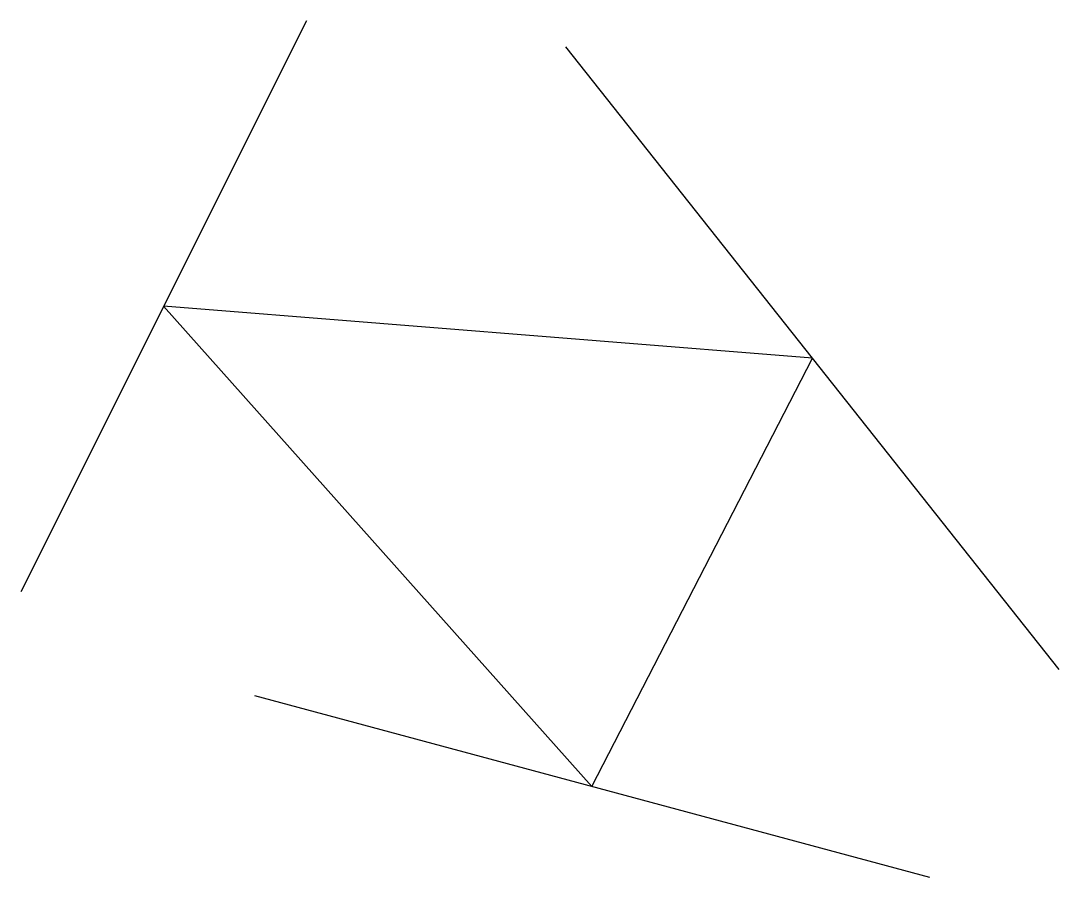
# Model space of a CAD drawing. Header units: millimetres. Extents: x -21 to 19, y -16 to 17.
import ezdxf

# ---------------------------------------------------------------- set-up
doc = ezdxf.new("R2010")
doc.units = ezdxf.units.MM
doc.header["$MEASUREMENT"] = 0
doc.layers.get('0').update_dxf_attribs({"lineweight": 25, "true_color": 0xffffff})

msp = doc.modelspace()

# ---------------------------------------------------------------- linework, layer by layer
for p, q in [((-10, 17), (-21, -5)), ((19, -8), (0, 16)), ((9.5, 4), (-15.5, 6)), ((-15.5, 6), (1, -12.5)), ((1, -12.5), (9.5, 4)), ((-12, -9), (14, -16))]:
    msp.add_line(p, q)

doc.saveas('drawing.dxf')
